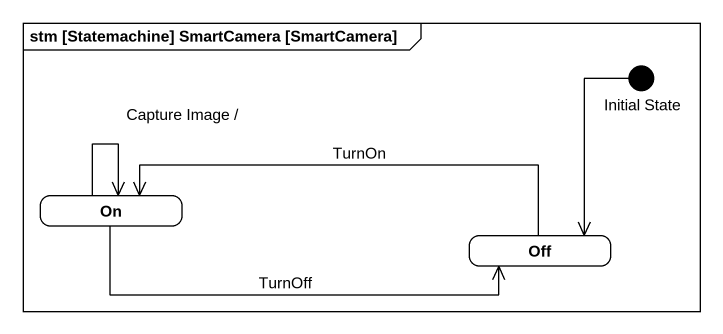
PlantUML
@startuml
mainframe stm [Statemachine] SmartCamera [SmartCamera]
hide empty description
state "Initial State" as Initial_State <<start>>
state "On" as On_
state Off
Initial_State --> Off
On_ --> On_ : Capture Image /
On_ -right-> Off : TurnOff
Off -left-> On_ : TurnOn
@enduml
